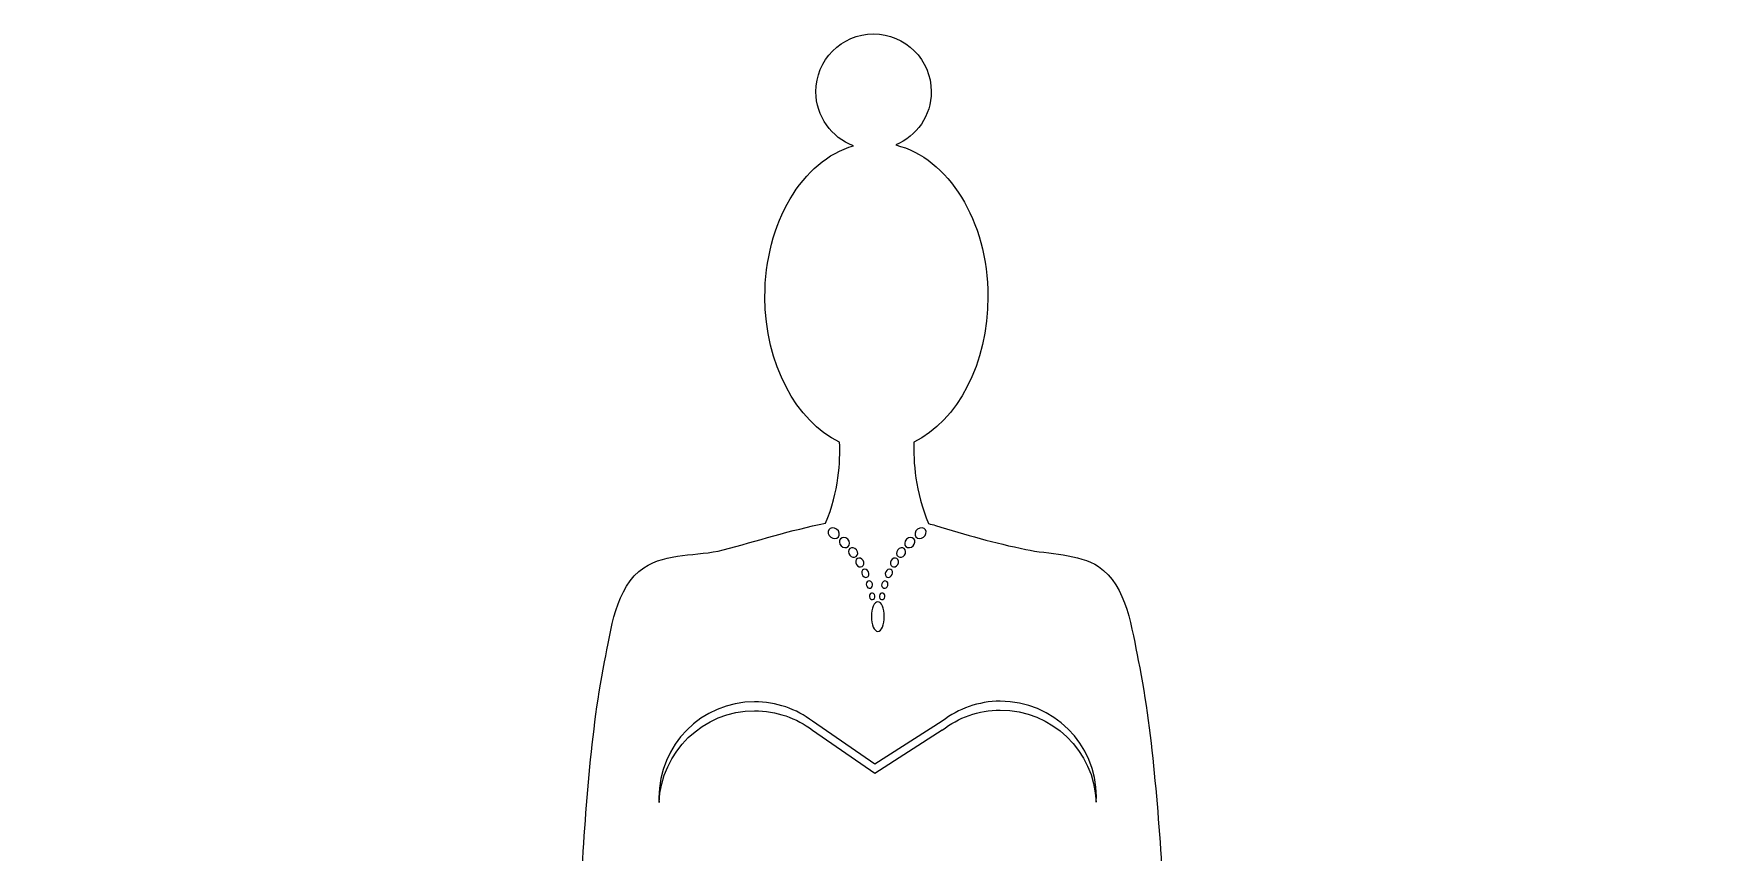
# Model space of a CAD drawing. Extents: x 272 to 570, y -510 to -85.
# Drawn here: x 272 to 569.9, y -229.1 to -85.4 of the extents above; entities that cross this region are included whole.
import ezdxf

# ---------------------------------------------------------------- set-up
doc = ezdxf.new("R2010")
doc.units = 0
doc.header["$MEASUREMENT"] = 0
doc.layers.add('Layer 1', color=7, linetype='Continuous')

msp = doc.modelspace()

# ---------------------------------------------------------------- linework, layer by layer
at = {"layer": 'Layer 1', "lineweight": 0}
for points, knots in [([(557.26, -428.92), (551.31, -387.83), (537.65, -351.37), (504.28, -324.85), (502.14, -323.15), (499.95, -321.57), (497.73, -320.04), (493.73, -312.93), (475.24, -287.73), (472.65, -270.49), (472.13, -266.97), (471.92, -263.41), (471.69, -259.87), (470.76, -245.45), (470.27, -231.01), (468.89, -216.62), (468.21, -209.55), (467.39, -202.46), (465.95, -195.5), (464.85, -190.17), (463.98, -182.26), (458.99, -179), (455.47, -176.71), (450.2, -176.82), (446.2, -175.99), (440.84, -174.87), (435.55, -173.38), (430.32, -171.76), (429.93, -171.64), (429.53, -171.55), (429.14, -171.45), (426.73, -165.89), (426.43, -160.45), (426.56, -157.13), (434.16, -153.38), (439.59, -143.36), (439.56, -131.56), (439.53, -118.22), (432.54, -107.18), (423.37, -104.94), (427.04, -103.4), (429.61, -99.78), (429.6, -95.56), (429.59, -89.96), (425.04, -85.43), (419.44, -85.44), (413.84, -85.46), (409.31, -90.01), (409.33, -95.6), (409.34, -99.95), (412.08, -103.63), (415.92, -105.07), (407.02, -107.64), (400.35, -118.57), (400.38, -131.65), (400.4, -143.45), (405.89, -153.45), (413.5, -157.16), (413.64, -160.46), (413.38, -165.85), (411.04, -171.38), (404.95, -172.56), (398.92, -174.53), (393.03, -176.06), (388.5, -177.23), (383.19, -176.5), (379.12, -179.19), (374.14, -182.48), (373.31, -190.39), (372.23, -195.72), (370.83, -202.69), (370.04, -209.78), (369.39, -216.85), (368.09, -231.25), (367.66, -245.69), (366.8, -260.12), (366.59, -263.66), (366.4, -267.22), (365.89, -270.74), (363.39, -287.98), (344.44, -315.25), (340.43, -322.46), (339.2, -323.36), (337.98, -324.29), (336.78, -325.25), (303.54, -351.92), (290.06, -388.45), (284.3, -429.56), (280.54, -456.42), (275.99, -483.08), (271.99, -509.84), (271.99, -509.84), (569.9, -509.84), (569.9, -509.84), (565.77, -483.1), (561.15, -455.76), (557.26, -428.92)], [0, 0, 0, 0, 1, 1, 1, 2, 2, 2, 3, 3, 3, 4, 4, 4, 5, 5, 5, 6, 6, 6, 7, 7, 7, 8, 8, 8, 9, 9, 9, 10, 10, 10, 11, 11, 11, 12, 12, 12, 13, 13, 13, 14, 14, 14, 15, 15, 15, 16, 16, 16, 17, 17, 17, 18, 18, 18, 19, 19, 19, 20, 20, 20, 21, 21, 21, 22, 22, 22, 23, 23, 23, 24, 24, 24, 25, 25, 25, 26, 26, 26, 27, 27, 27, 28, 28, 28, 29, 29, 29, 30, 30, 30, 31, 31, 31, 32, 32, 32, 32]), ([(411.6, -172.52), (411.85, -172.11), (412.48, -172.06), (412.98, -172.42), (413.47, -172.79), (413.6, -173.41), (413.28, -173.78), (412.97, -174.13), (412.37, -174.15), (411.94, -173.82), (411.49, -173.5), (411.34, -172.93), (411.6, -172.52)], [0, 0, 0, 0, 1, 1, 1, 2, 2, 2, 3, 3, 3, 4, 4, 4, 4]), ([(427.2, -172.42), (427.7, -172.06), (428.32, -172.11), (428.58, -172.52), (428.84, -172.93), (428.68, -173.5), (428.24, -173.82), (427.81, -174.15), (427.21, -174.13), (426.9, -173.78), (426.58, -173.41), (426.71, -172.79), (427.2, -172.42)], [0, 0, 0, 0, 1, 1, 1, 2, 2, 2, 3, 3, 3, 4, 4, 4, 4]), ([(413.65, -174.1), (413.95, -173.76), (414.53, -173.8), (414.93, -174.2), (415.33, -174.6), (415.36, -175.19), (415.02, -175.48), (414.68, -175.77), (414.14, -175.7), (413.78, -175.34), (413.42, -174.98), (413.36, -174.43), (413.65, -174.1)], [0, 0, 0, 0, 1, 1, 1, 2, 2, 2, 3, 3, 3, 4, 4, 4, 4]), ([(416.47, -176.07), (416.78, -176.48), (416.74, -177.01), (416.4, -177.24), (416.06, -177.47), (415.57, -177.34), (415.28, -176.97), (415, -176.59), (415, -176.09), (415.31, -175.82), (415.62, -175.55), (416.16, -175.65), (416.47, -176.07)], [0, 0, 0, 0, 1, 1, 1, 2, 2, 2, 3, 3, 3, 4, 4, 4, 4]), ([(423.71, -176.07), (424.02, -175.65), (424.56, -175.55), (424.86, -175.82), (425.18, -176.09), (425.17, -176.59), (424.9, -176.97), (424.61, -177.34), (424.12, -177.47), (423.78, -177.24), (423.43, -177.01), (423.39, -176.48), (423.71, -176.07)], [0, 0, 0, 0, 1, 1, 1, 2, 2, 2, 3, 3, 3, 4, 4, 4, 4]), ([(425.25, -174.2), (425.65, -173.8), (426.23, -173.76), (426.53, -174.1), (426.82, -174.43), (426.76, -174.98), (426.4, -175.34), (426.04, -175.7), (425.49, -175.77), (425.15, -175.48), (424.82, -175.19), (424.85, -174.6), (425.25, -174.2)], [0, 0, 0, 0, 1, 1, 1, 2, 2, 2, 3, 3, 3, 4, 4, 4, 4]), ([(417.64, -177.93), (417.89, -178.34), (417.78, -178.82), (417.45, -178.99), (417.11, -179.17), (416.69, -178.99), (416.47, -178.62), (416.25, -178.25), (416.31, -177.79), (416.62, -177.58), (416.94, -177.37), (417.4, -177.52), (417.64, -177.93)], [0, 0, 0, 0, 1, 1, 1, 2, 2, 2, 3, 3, 3, 4, 4, 4, 4]), ([(422.54, -177.93), (422.77, -177.52), (423.24, -177.37), (423.55, -177.58), (423.86, -177.79), (423.92, -178.25), (423.71, -178.62), (423.48, -178.99), (423.06, -179.17), (422.73, -178.99), (422.4, -178.82), (422.29, -178.34), (422.54, -177.93)], [0, 0, 0, 0, 1, 1, 1, 2, 2, 2, 3, 3, 3, 4, 4, 4, 4]), ([(418.58, -179.92), (418.75, -180.31), (418.61, -180.73), (418.29, -180.85), (417.97, -180.97), (417.61, -180.77), (417.45, -180.41), (417.29, -180.05), (417.4, -179.64), (417.71, -179.49), (418.01, -179.34), (418.4, -179.53), (418.58, -179.92)], [0, 0, 0, 0, 1, 1, 1, 2, 2, 2, 3, 3, 3, 4, 4, 4, 4]), ([(419.27, -182), (419.37, -182.37), (419.21, -182.72), (418.91, -182.8), (418.62, -182.87), (418.3, -182.65), (418.21, -182.31), (418.11, -181.98), (418.25, -181.63), (418.54, -181.53), (418.82, -181.43), (419.16, -181.64), (419.27, -182)], [0, 0, 0, 0, 1, 1, 1, 2, 2, 2, 3, 3, 3, 4, 4, 4, 4]), ([(420.91, -182), (421.02, -181.64), (421.36, -181.43), (421.64, -181.53), (421.93, -181.63), (422.07, -181.98), (421.96, -182.31), (421.87, -182.65), (421.56, -182.87), (421.26, -182.8), (420.97, -182.72), (420.81, -182.37), (420.91, -182)], [0, 0, 0, 0, 1, 1, 1, 2, 2, 2, 3, 3, 3, 4, 4, 4, 4]), ([(421.6, -179.92), (421.77, -179.53), (422.17, -179.34), (422.47, -179.49), (422.77, -179.64), (422.89, -180.05), (422.73, -180.41), (422.57, -180.77), (422.21, -180.97), (421.88, -180.85), (421.57, -180.73), (421.43, -180.31), (421.6, -179.92)], [0, 0, 0, 0, 1, 1, 1, 2, 2, 2, 3, 3, 3, 4, 4, 4, 4]), ([(419.69, -184.15), (419.74, -184.48), (419.56, -184.77), (419.3, -184.8), (419.03, -184.83), (418.78, -184.61), (418.73, -184.3), (418.69, -183.99), (418.84, -183.7), (419.11, -183.65), (419.37, -183.59), (419.64, -183.81), (419.69, -184.15)], [0, 0, 0, 0, 1, 1, 1, 2, 2, 2, 3, 3, 3, 4, 4, 4, 4]), ([(421.07, -183.65), (421.33, -183.7), (421.49, -183.99), (421.45, -184.3), (421.4, -184.61), (421.14, -184.83), (420.88, -184.8), (420.61, -184.77), (420.44, -184.48), (420.49, -184.15), (420.53, -183.81), (420.81, -183.59), (421.07, -183.65)], [0, 0, 0, 0, 1, 1, 1, 2, 2, 2, 3, 3, 3, 4, 4, 4, 4]), ([(420.22, -185.18), (420.84, -185.18), (421.34, -186.34), (421.34, -187.77), (421.34, -189.21), (420.84, -190.37), (420.22, -190.37), (419.6, -190.37), (419.09, -189.21), (419.09, -187.77), (419.09, -186.34), (419.6, -185.18), (420.22, -185.18)], [0, 0, 0, 0, 1, 1, 1, 2, 2, 2, 3, 3, 3, 4, 4, 4, 4]), ([(398.56, -202.74), (402.39, -202.73), (405.91, -204.02), (408.75, -206.17), (408.75, -206.17), (419.66, -213.7), (419.66, -213.7), (419.66, -213.7), (431.53, -206.12), (431.53, -206.12), (431.53, -206.12), (431.54, -206.12), (431.54, -206.12), (434.36, -203.96), (437.89, -202.65), (441.72, -202.64), (451.02, -202.62), (458.58, -210.14), (458.6, -219.44), (458.6, -219.75), (458.58, -220.07), (458.56, -220.38), (458.21, -211.38), (450.81, -204.19), (441.72, -204.21), (437.89, -204.22), (434.36, -205.53), (431.54, -207.7), (431.54, -207.7), (431.53, -207.69), (431.53, -207.69), (431.53, -207.69), (419.66, -215.27), (419.66, -215.27), (419.66, -215.27), (408.75, -207.74), (408.75, -207.74), (405.91, -205.59), (402.39, -204.31), (398.56, -204.32), (389.51, -204.34), (382.18, -211.49), (381.8, -220.43), (381.78, -220.16), (381.76, -219.89), (381.76, -219.62), (381.74, -210.32), (389.26, -202.77), (398.56, -202.74)], [0, 0, 0, 0, 1, 1, 1, 2, 2, 2, 3, 3, 3, 4, 4, 4, 5, 5, 5, 6, 6, 6, 7, 7, 7, 8, 8, 8, 9, 9, 9, 10, 10, 10, 11, 11, 11, 12, 12, 12, 13, 13, 13, 14, 14, 14, 15, 15, 15, 16, 16, 16, 16])]:
    msp.add_open_spline(points, degree=3, knots=knots, dxfattribs=at)

doc.saveas('drawing.dxf')
